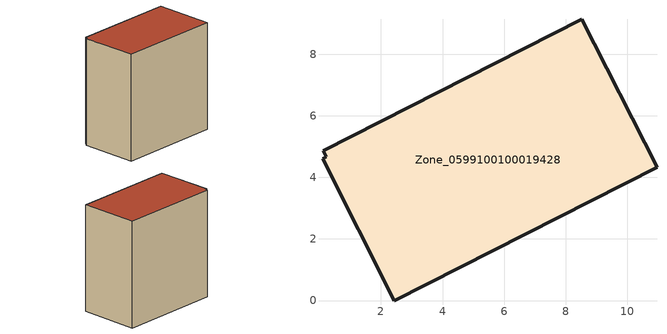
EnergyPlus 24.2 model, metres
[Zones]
Zone_0599100100019428
 floor ground (C_G): 0.1,4.6 0.23,4.67 0.13,4.86 8.53,9.12 10.96,4.32 2.44,0 z3.38
 wall outside (C_F): 10.96,4.32 8.53,9.12 0.13,4.86 0.23,4.67 0.1,4.6 2.44,0 10.96,4.32 z3.38:13.18
 roof outside (C_R): 0.23,4.67 0.1,4.6 2.44,0 10.96,4.32 8.53,9.12 0.13,4.86 z13.18
[BUILDING]
Pand.0599100100019428: North Axis=0; Terrain=City; Loads Convergence Tolerance Value=0.04; Temperature Convergence Tolerance Value=0.4; Solar Distribution=FullExterior; Maximum Number of Warmup Days=25; Minimum Number of Warmup Days=1
[Site:Location]
Rotterdam.The.Hague.AP_ZH_NLD Design_Conditions: Latitude=51.96; Longitude=4.45; Time Zone=1; Elevation=-4.5
[SITE:GROUNDTEMPERATURE:BUILDINGSURFACE]
18, 18, 18, 18, 18, 18, 18, 18, 18, 18, 18, 18
[MATERIAL] Thermal Absorptance=0.9; Solar Absorptance=0.7; Visible Absorptance=0.7
Name | Roughness | Thickness | Conductivity | Density | Specific Heat
G.TI.2015-2018 | MediumSmooth | 0.15 | 0.0428571 | 540 | 1210
F.TI.2015-2018 | Rough | 0.3 | 0.0666667 | 1920 | 840
R.TI.2015-2018 | MediumRough | 0.2 | 0.0333333 | 1500 | 1000
[CONSTRUCTION]
C_G: G.TI.2015-2018
C_F: F.TI.2015-2018
C_R: R.TI.2015-2018
[ZONE]
Zone_0599100100019428: Type=1; Multiplier=1; Ceiling Height=Autocalculate; Volume=Autocalculate; Floor Area=autocalculate; Part of Total Floor Area=Yes
[ZONEINFILTRATION:DESIGNFLOWRATE]
Infil_Zone_0599100100019428: Zone or ZoneList or Space or SpaceList=Zone_0599100100019428; Schedule=AlwaysOn; Design Flow Rate Calculation Method=Flow/Area; Flow Rate per Floor Area=0.0015; Constant Term Coefficient=1; Temperature Term Coefficient=0; Velocity Term Coefficient=0; Velocity Squared Term Coefficient=0
[HVACTEMPLATE:ZONE:IDEALLOADSAIRSYSTEM]
Zone_0599100100019428: Maximum Heating Supply Air Temperature=50; Minimum Cooling Supply Air Temperature=13; Maximum Heating Supply Air Humidity Ratio=0.0156; Minimum Cooling Supply Air Humidity Ratio=0.0077; Heating Limit=NoLimit; Cooling Limit=NoLimit; Dehumidification Control Type=ConstantSensibleHeatRatio; Cooling Sensible Heat Ratio=0.7; Dehumidification Setpoint=60; Humidification Control Type=None; Humidification Setpoint=30; Outdoor Air Method=None; Outdoor Air Flow Rate per Person=0.00944; Outdoor Air Flow Rate per Zone Floor Area=0; Outdoor Air Flow Rate per Zone=0; Demand Controlled Ventilation Type=None; Outdoor Air Economizer Type=NoEconomizer; Heat Recovery Type=None; Sensible Heat Recovery Effectiveness=0.7; Latent Heat Recovery Effectiveness=0.65
[ZONECONTROL:THERMOSTAT]
ThermostatControl_Zone_0599100100019428: Zone or ZoneList=Zone_0599100100019428; Control Type Schedule=DualSetpointControlType; Control 1=Thermostat_Zone_0599100100019428; Temperature Difference Between Cutout And Setpoint=0
[THERMOSTATSETPOINT:DUALSETPOINT]
Thermostat_Zone_0599100100019428: Heating Setpoint Temperature Schedule=HeatingSetpoint_Zone_0599100100019428; Cooling Setpoint Temperature Schedule=CoolingSetpoint_Zone_0599100100019428
[SCHEDULE:COMPACT]
HeatingSetpoint_Zone_0599100100019428: Through: 12/31, For: AllDays, Until: 24:00, 21
CoolingSetpoint_Zone_0599100100019428: Through: 12/31, For: AllDays, Until: 24:00, 24
DualSetpointControlType: Through: 12/31, For: AllDays, Until: 24:00, 4
AlwaysOn: Through: 12/31, For: AllDays, Until: 24:00, 1
